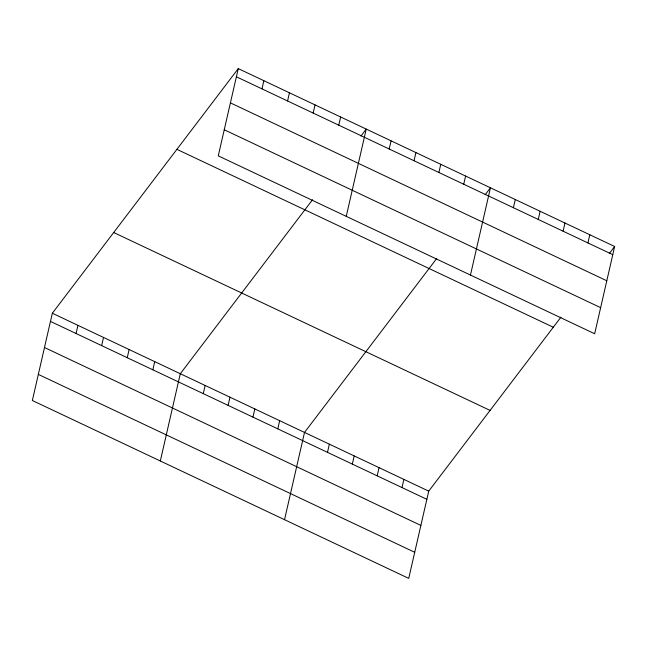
<?xml version="1.0" encoding="UTF-8"?>
<svg xmlns="http://www.w3.org/2000/svg" width="647" height="647" viewBox="0 0 647 647"><rect width="100%" height="100%" fill="white"/><g stroke="black" fill="none" stroke-linecap="round" stroke-linejoin="round"><path stroke-width="0.97" d="M238.258 68.606L218.274 155.862L594.666 333.755L614.65 246.499L238.258 68.606L52.334 313.245L32.35 400.501L408.742 578.394L428.726 491.138L560.965 317.143M76.055 333.512L77.931 325.344M101.652 345.611L103.52 337.435M127.249 357.71L129.117 349.534M152.838 369.801L154.714 361.633M160.319 460.979L180.303 373.731L312.55 199.729M261.986 88.874L263.855 80.705M203.279 393.643L205.148 385.466M287.575 100.972L289.452 92.796M228.116 405.386L229.992 397.209M313.172 113.071L315.04 104.895M252.961 417.129L254.829 408.953M338.769 125.17L340.637 116.994M277.798 428.864L279.674 420.696M346.25 216.349L366.234 129.093L360.921 136.08M284.534 519.687L304.511 432.431L436.757 258.436M389.203 149.004L391.071 140.836M327.487 452.35L329.355 444.174M414.048 160.747L415.916 152.571M352.324 464.093L354.2 455.917M438.884 172.49L440.761 164.314M377.169 475.828L379.037 467.66M463.729 184.233L465.597 176.057M402.005 487.571L403.882 479.395M470.458 275.048L490.442 187.8L485.129 194.779M513.411 207.711L515.287 199.535M538.255 219.454L540.124 211.278M563.092 231.197L564.968 223.021M587.937 242.932L589.805 234.764M609.337 253.487L614.65 246.499M236.39 76.783L612.782 254.675M230.413 102.873L606.797 280.774M224.25 129.764L600.642 307.657M176.906 149.336L553.29 327.236M113.686 232.516L490.078 410.408M52.334 313.245L428.726 491.138M50.458 321.413L426.85 499.314M44.481 347.512L420.873 525.413M38.327 374.403L414.719 552.295"/></g></svg>
